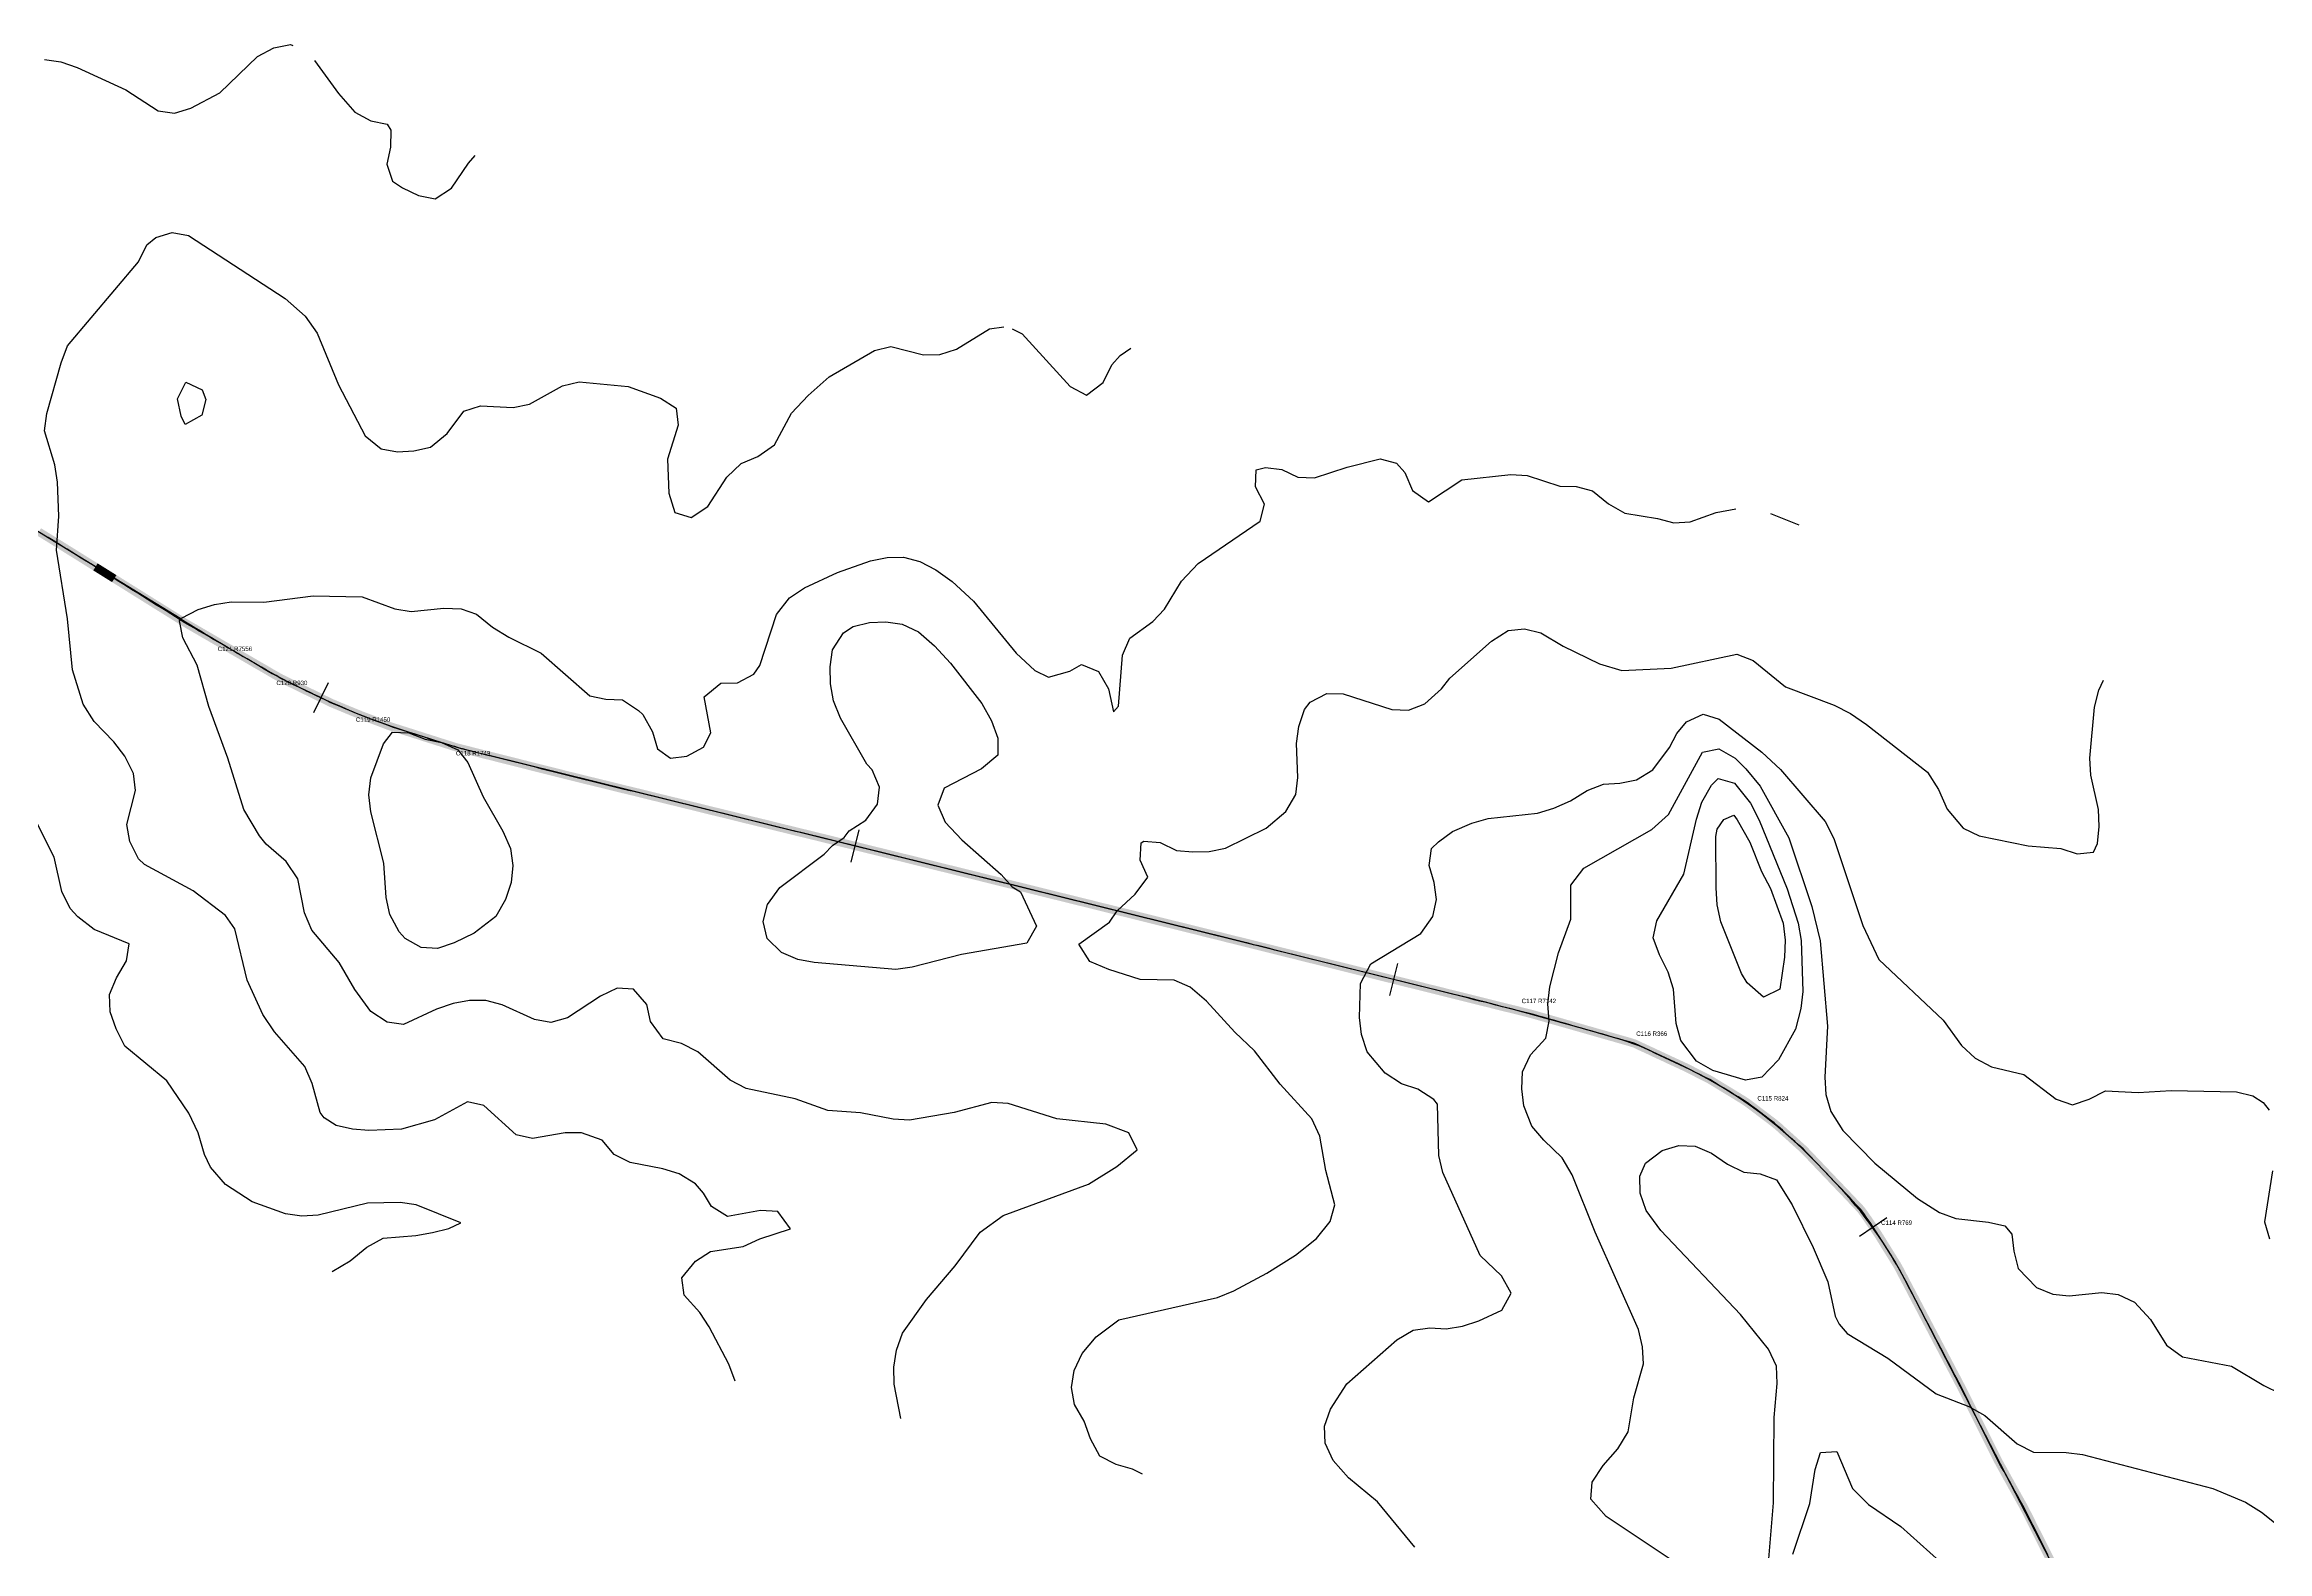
# Model space of a CAD drawing. Header units: metres. Extents: x 697254 to 930473, y 8023396 to 8227001.
# Drawn here: x 870369 to 874380, y 8065642 to 8068363 of the extents above; entities that cross this region are included whole.
import ezdxf

# ---------------------------------------------------------------- set-up
doc = ezdxf.new("R2010")
doc.units = ezdxf.units.M
for name, color, linetype in [('ALIGNMENT_FITTED', 4, 'Continuous'), ('CENTRELINE', 7, 'Continuous'), ('CHAINAGE', 7, 'Continuous'), ('CONTOUR_10M', 33, 'Continuous'), ('CONTOUR_INDEX_50M', 34, 'Continuous'), ('CURVE_LABELS', 4, 'Continuous'), ('GRADE_0-4', 3, 'Continuous'), ('GRADE_4-6', 2, 'Continuous')]:
    doc.layers.add(name, color=color, linetype=linetype)

msp = doc.modelspace()

# ---------------------------------------------------------------- linework, layer by layer
at = {"layer": 'ALIGNMENT_FITTED'}
for p, q in [((870614, 8067326.3), (869699, 8067886.6)), ((870840.2, 8067196.8), (870824.6, 8067204.4)), ((871060.6, 8067110.4), (871036.2, 8067118.1)), ((872907.9, 8066649.2), (871171.5, 8067079)), ((873208.6, 8066568), (873153, 8066583.8)), ((873318.5, 8066521.7), (873262.7, 8066547.8)), ((873601.6, 8066307), (873567.1, 8066343.2)), ((874380.3, 8064869.6), (873727.6, 8066130.2))]:
    msp.add_line(p, q, dxfattribs=at)
for centre, radius, start, end in [((874560, 8073770.5), 7556.3, -121.48054, -120.14064), ((871232.8, 8068040.2), 930.2, -120.1406, -116.0332), ((871476.6, 8068499.8), 1450.1, -116.0332, -107.6804), ((871591.8, 8068776.8), 1749, -107.6804, -103.9045), ((871191.5, 8059716), 7142.5, 74.06047, 76.09553), ((873108, 8066215.9), 366.1, 65.0116, 74.0605), ((872970.5, 8065775), 823.8, 43.604, 65.0116), ((873044.6, 8065776.6), 769.1, 27.376, 43.604)]:
    msp.add_arc(centre, radius, start, end, dxfattribs=at)
at = {"layer": 'CENTRELINE'}
msp.add_polyline3d([(873983.9, 8065635.8, 1326.8), (873979.5, 8065644.7, 1326.4), (873975, 8065653.7, 1326.1), (873970.5, 8065662.6, 1325.8), (873966, 8065671.6, 1325.4), (873961.5, 8065680.5, 1324.9), (873957, 8065689.5, 1324.5), (873952.6, 8065698.4, 1324.3), (873948.1, 8065707.4, 1324.2), (873943.6, 8065716.3, 1324.2), (873938.9, 8065725.2, 1324.3), (873934, 8065733.9, 1324.1), (873929.1, 8065742.7, 1323.7), (873924.3, 8065751.4, 1323.3), (873919.4, 8065760.2, 1323.2), (873914.6, 8065769, 1323.1), (873909.7, 8065777.7, 1323), (873904.9, 8065786.5, 1322.7), (873900, 8065795.2, 1322.3), (873895.2, 8065804, 1322), (873890.6, 8065812.9, 1321.7), (873886.2, 8065821.9, 1321.5), (873881.7, 8065830.8, 1321.3), (873877.2, 8065839.8, 1321.2), (873872.7, 8065848.7, 1321.1), (873868.3, 8065857.7, 1321.2), (873863.8, 8065866.7, 1321.2), (873859.3, 8065875.6, 1321.3), (873854.8, 8065884.6, 1321), (873850.3, 8065893.5, 1320.7), (873845.9, 8065902.5, 1320.4), (873841.4, 8065911.4, 1320), (873836.9, 8065920.4, 1319.5), (873832.4, 8065929.3, 1319.1), (873828, 8065938.3, 1318.7), (873823.3, 8065947.2, 1318.5), (873818.7, 8065956.1, 1318.2), (873814, 8065964.9, 1317.9), (873809.4, 8065973.8, 1317.6), (873804.7, 8065982.7, 1317.6), (873800.1, 8065991.5, 1317.6), (873795.4, 8066000.4, 1317.6), (873790.8, 8066009.3, 1317.4), (873786.1, 8066018.1, 1317.1), (873781.5, 8066027, 1316.8), (873776.8, 8066035.9, 1316.8), (873772.2, 8066044.7, 1316.8), (873767.5, 8066053.6, 1316.8), (873762.9, 8066062.5, 1316.7), (873758.2, 8066071.3, 1316.5), (873753.6, 8066080.2, 1316.3), (873748.9, 8066089.1, 1316.2), (873744.3, 8066098, 1316.2), (873739.6, 8066106.8, 1316.3), (873735, 8066115.7, 1316.3), (873730.3, 8066124.6, 1316.1), (873725.7, 8066133.4, 1316), (873721, 8066142.3, 1315.9), (873716.4, 8066151.2, 1315.9), (873711.6, 8066159.9, 1315.8), (873706.3, 8066168.4, 1315.8), (873701, 8066177, 1315.8), (873695.7, 8066185.5, 1315.7), (873690.4, 8066194, 1315.4), (873685.2, 8066202.5, 1315.2), (873679.9, 8066211, 1315.2), (873674.4, 8066219.4, 1315.3), (873668.8, 8066227.7, 1315.2), (873663.2, 8066235.9, 1314.9), (873657.6, 8066244.2, 1314.6), (873651.9, 8066252.5, 1314.2), (873645.9, 8066260.4, 1314), (873639, 8066267.7, 1314), (873632.1, 8066274.9, 1314), (873625.2, 8066282.2, 1314), (873618.3, 8066289.5, 1313.9), (873611.4, 8066296.7, 1313.9), (873604.4, 8066304, 1313.9), (873597.5, 8066311.2, 1313.8), (873590.6, 8066318.5, 1313.8), (873583.7, 8066325.7, 1313.8), (873576.8, 8066333, 1313.9), (873569.9, 8066340.2, 1313.9), (873563, 8066347.5, 1314), (873556.1, 8066354.7, 1314.1), (873549.2, 8066362, 1314.4), (873542.2, 8066369.1, 1314.8), (873534.7, 8066375.8, 1315.2), (873527.3, 8066382.5, 1315.4), (873519.9, 8066389.2, 1315.6), (873512.5, 8066395.9, 1315.7), (873505, 8066402.6, 1315.7), (873497.6, 8066409.4, 1315.7), (873489.9, 8066415.8, 1315.9), (873482, 8066421.8, 1316), (873474, 8066427.9, 1316.2), (873466, 8066433.9, 1316.5), (873458, 8066440, 1316.9), (873450, 8066446, 1317.7), (873442, 8066452.1, 1318), (873433.7, 8066457.6, 1318), (873425.2, 8066462.8, 1318), (873416.6, 8066468.1, 1318), (873408.1, 8066473.3, 1318.1), (873399.5, 8066478.5, 1318.7), (873391, 8066483.7, 1319), (873382.5, 8066488.9, 1319), (873373.9, 8066494.1, 1318.8), (873365, 8066498.7, 1318.7), (873356, 8066503.2, 1318.8), (873347.1, 8066507.8, 1319.1), (873338.2, 8066512.3, 1319.4), (873329.2, 8066516.8, 1319.4), (873320.2, 8066521, 1319), (873311.1, 8066525.2, 1318.4), (873302, 8066529.4, 1317.9), (873292.9, 8066533.7, 1317.7), (873283.8, 8066537.9, 1317.5), (873274.8, 8066542.1, 1317.1), (873265.7, 8066546.4, 1316.5), (873256.6, 8066550.6, 1315.9), (873247.5, 8066554.8, 1315.4), (873238.5, 8066559.1, 1314.9), (873229, 8066562.1, 1314.5), (873219.3, 8066564.9, 1314.4), (873209.7, 8066567.6, 1314.2), (873200.1, 8066570.4, 1314), (873190.5, 8066573.1, 1313.7), (873180.8, 8066575.9, 1313.3), (873171.2, 8066578.6, 1312.9), (873161.6, 8066581.4, 1312.6), (873151.9, 8066584.1, 1312.2), (873142.3, 8066586.9, 1311.8), (873132.7, 8066589.6, 1311.3), (873123.1, 8066592.4, 1310.8), (873113.4, 8066595.1, 1310.5), (873103.8, 8066597.9, 1310.3), (873094.2, 8066600.6, 1310.2), (873084.5, 8066603.4, 1310), (873074.9, 8066606.1, 1309.8), (873065.3, 8066608.9, 1309.7), (873055.7, 8066611.6, 1309.5), (873046, 8066614.2, 1309.2), (873036.3, 8066616.6, 1308.8), (873026.6, 8066619.1, 1308.4), (873016.8, 8066621.5, 1308.2), (873007.1, 8066623.9, 1307.9), (872997.4, 8066626.3, 1307.6), (872987.7, 8066628.7, 1307.5), (872978, 8066631.2, 1307.5), (872968.3, 8066633.6, 1307.4), (872958.5, 8066636, 1307.2), (872948.8, 8066638.4, 1306.9), (872939.1, 8066640.9, 1306.7), (872929.4, 8066643.3, 1306.6), (872919.7, 8066645.7, 1306.5), (872910, 8066648.1, 1306.4), (872900.2, 8066650.5, 1306.5), (872890.5, 8066653, 1306.5), (872880.8, 8066655.4, 1306.5), (872871.1, 8066657.8, 1306.3), (872861.4, 8066660.2, 1306), (872851.7, 8066662.7, 1305.7), (872842, 8066665.1, 1305.4), (872832.2, 8066667.5, 1305.1), (872822.5, 8066669.9, 1304.9), (872812.8, 8066672.3, 1304), (872803.1, 8066674.8, 1303), (872793.4, 8066677.2, 1302.2), (872783.7, 8066679.6, 1301.9), (872773.9, 8066682, 1301.6), (872764.2, 8066684.5, 1301.4), (872754.5, 8066686.9, 1300.7), (872744.8, 8066689.3, 1300), (872735.1, 8066691.7, 1299.5), (872725.4, 8066694.1, 1298.8), (872715.6, 8066696.6, 1298.2), (872705.9, 8066699, 1297.5), (872696.2, 8066701.4, 1297.2), (872686.5, 8066703.8, 1296.9), (872676.8, 8066706.3, 1296.5), (872667.1, 8066708.7, 1296.2), (872657.3, 8066711.1, 1295.8), (872647.6, 8066713.5, 1295.5), (872637.9, 8066715.9, 1295.2), (872628.2, 8066718.4, 1295), (872618.5, 8066720.8, 1294.8), (872608.8, 8066723.2, 1294.5), (872599.1, 8066725.6, 1294.2), (872589.3, 8066728, 1293.9), (872579.6, 8066730.5, 1293.8), (872569.9, 8066732.9, 1293.7), (872560.2, 8066735.3, 1293.6), (872550.5, 8066737.7, 1293.4), (872540.8, 8066740.2, 1293.1), (872531, 8066742.6, 1292.9), (872521.3, 8066745, 1292.7), (872511.6, 8066747.4, 1292.6), (872501.9, 8066749.8, 1292.5), (872492.2, 8066752.3, 1292.4), (872482.5, 8066754.7, 1292.2), (872472.7, 8066757.1, 1292), (872463, 8066759.5, 1291.8), (872453.3, 8066762, 1291.6), (872443.6, 8066764.4, 1291.2), (872433.9, 8066766.8, 1291.2), (872424.2, 8066769.2, 1291.5), (872414.4, 8066771.6, 1291.8), (872404.7, 8066774, 1292), (872395, 8066776.4, 1291.9), (872385.3, 8066778.8, 1291.8), (872375.6, 8066781.2, 1291.7), (872365.8, 8066783.7, 1291.4), (872356.1, 8066786.1, 1291.1), (872346.4, 8066788.5, 1290.8), (872336.7, 8066790.9, 1290.6), (872327, 8066793.3, 1290.3), (872317.3, 8066795.7, 1290.1), (872307.5, 8066798.1, 1290), (872297.8, 8066800.5, 1289.9), (872288.1, 8066802.9, 1289.8), (872278.4, 8066805.3, 1289.7), (872268.7, 8066807.7, 1289.5), (872258.9, 8066810.2, 1289.4), (872249.2, 8066812.6, 1289.3), (872239.5, 8066815, 1289.3), (872229.8, 8066817.4, 1289.4), (872220.1, 8066819.8, 1289.5), (872210.3, 8066822.2, 1289.7), (872200.6, 8066824.6, 1289.8), (872190.9, 8066827, 1289.8), (872181.2, 8066829.4, 1289.7), (872171.5, 8066831.8, 1289.7), (872161.8, 8066834.3, 1289.9), (872152, 8066836.7, 1290), (872142.3, 8066839.1, 1290), (872132.6, 8066841.5, 1290), (872122.9, 8066843.9, 1290.1), (872113.2, 8066846.3, 1290.2), (872103.4, 8066848.7, 1290.2), (872093.7, 8066851.1, 1290.3), (872084, 8066853.5, 1290.4), (872074.3, 8066855.9, 1290.5), (872064.6, 8066858.3, 1290.7), (872054.8, 8066860.8, 1290.9), (872045.1, 8066863.2, 1290.9), (872035.4, 8066865.6, 1290.9), (872025.7, 8066868, 1291), (872016, 8066870.4, 1291.1), (872006.2, 8066872.8, 1291.1), (871996.5, 8066875.2, 1291.2), (871986.8, 8066877.6, 1291.4), (871977.1, 8066880, 1291.5), (871967.4, 8066882.4, 1291.7), (871957.7, 8066884.8, 1291.6), (871947.9, 8066887.3, 1291.5), (871938.2, 8066889.7, 1291.4), (871928.5, 8066892.1, 1291.3), (871918.8, 8066894.5, 1291.1), (871909.1, 8066896.9, 1291), (871899.3, 8066899.3, 1290.9), (871889.6, 8066901.7, 1291), (871879.9, 8066904.1, 1291), (871870.2, 8066906.5, 1291), (871860.5, 8066908.9, 1290.8), (871850.7, 8066911.3, 1290.7), (871841, 8066913.7, 1290.5), (871831.3, 8066916.1, 1290.3), (871821.6, 8066918.5, 1290.1), (871811.8, 8066920.9, 1290), (871802.1, 8066923.2, 1289.9), (871792.4, 8066925.6, 1289.8), (871782.7, 8066928, 1289.5), (871772.9, 8066930.4, 1289.1), (871763.2, 8066932.8, 1288.8), (871753.5, 8066935.2, 1288.5), (871743.8, 8066937.6, 1288.2), (871734, 8066939.9, 1288), (871724.3, 8066942.3, 1287.8), (871714.6, 8066944.7, 1287.5), (871704.9, 8066947.1, 1287.4), (871695.1, 8066949.5, 1287), (871685.4, 8066951.9, 1286.5), (871675.7, 8066954.3, 1286.1), (871666, 8066956.7, 1285.8), (871656.2, 8066959, 1285.5), (871646.5, 8066961.4, 1285.3), (871636.8, 8066963.8, 1284.9), (871627.1, 8066966.2, 1284.5), (871617.3, 8066968.6, 1284.2), (871607.6, 8066971, 1284.1), (871597.9, 8066973.4, 1284), (871588.2, 8066975.8, 1283.8), (871578.5, 8066978.1, 1283.8), (871568.7, 8066980.5, 1283.7), (871559, 8066982.9, 1283.5), (871549.3, 8066985.3, 1283.5), (871539.6, 8066987.7, 1283.4), (871529.8, 8066990.1, 1283.4), (871520.1, 8066992.5, 1283.1), (871510.4, 8066994.9, 1282.9), (871500.7, 8066997.2, 1282.7), (871490.9, 8066999.6, 1282.7), (871481.2, 8067002, 1282.7), (871471.5, 8067004.4, 1282.8), (871461.8, 8067006.8, 1282.6), (871452, 8067009.2, 1282.4), (871442.3, 8067011.6, 1282.2), (871432.6, 8067014, 1282.1), (871422.9, 8067016.3, 1282.2), (871413.1, 8067018.7, 1282.3), (871403.4, 8067021.1, 1282.5), (871393.7, 8067023.5, 1282.9), (871384, 8067025.9, 1283.3), (871374.2, 8067028.3, 1283.6), (871364.5, 8067030.7, 1283.7), (871354.8, 8067033, 1283.7), (871345.1, 8067035.4, 1283.8), (871335.3, 8067037.8, 1283.8), (871325.6, 8067040.2, 1283.8), (871315.9, 8067042.6, 1284), (871306.2, 8067045, 1284.4), (871296.5, 8067047.5, 1284.8), (871286.8, 8067049.9, 1285.1), (871277.1, 8067052.4, 1285.3), (871267.3, 8067054.8, 1285.4), (871257.6, 8067057.3, 1285.5), (871247.9, 8067059.7, 1285.7), (871238.2, 8067062.2, 1285.8), (871228.5, 8067064.6, 1286), (871218.8, 8067067.1, 1286.2), (871209.1, 8067069.5, 1286.4), (871199.4, 8067072, 1286.6), (871189.7, 8067074.4, 1286.7), (871180, 8067076.9, 1286.9), (871170.3, 8067079.3, 1287.2), (871160.5, 8067081.7, 1287.9), (871150.8, 8067084.2, 1288.6), (871141.1, 8067086.6, 1289.3), (871131.4, 8067089.1, 1290.1), (871121.7, 8067091.5, 1290.8), (871112, 8067094, 1291.4), (871102.5, 8067097, 1291.5), (871092.9, 8067100.1, 1291.5), (871083.4, 8067103.1, 1291.4), (871073.8, 8067106.2, 1291), (871064.3, 8067109.2, 1290.8), (871054.8, 8067112.2, 1290.7), (871045.2, 8067115.3, 1290.6), (871035.7, 8067118.3, 1290.6), (871026.1, 8067121.4, 1290.6), (871016.6, 8067124.4, 1290.9), (871007.1, 8067127.4, 1291.3), (870997.5, 8067130.5, 1291.9), (870988, 8067133.7, 1290.8), (870978.7, 8067137.3, 1289.9), (870969.3, 8067140.8, 1289.3), (870960, 8067144.4, 1289), (870950.6, 8067148, 1288.7), (870941.3, 8067151.5, 1288.3), (870932, 8067155.3, 1288.1), (870922.7, 8067159.1, 1288.1), (870913.5, 8067162.9, 1288.1), (870904.2, 8067166.8, 1287.9), (870895, 8067170.6, 1287.4), (870885.8, 8067174.5, 1286.9), (870876.8, 8067178.9, 1286.4), (870867.8, 8067183.3, 1286), (870858.8, 8067187.7, 1285.6), (870849.8, 8067192.1, 1285.3), (870840.8, 8067196.5, 1285), (870831.8, 8067200.9, 1284.8), (870822.8, 8067205.3, 1284.5), (870813.8, 8067209.7, 1284.3), (870804.8, 8067214.1, 1284), (870795.8, 8067218.5, 1283.8), (870787.1, 8067223.4, 1283.7), (870778.4, 8067228.4, 1283.6), (870769.8, 8067233.5, 1283.6), (870761.1, 8067238.5, 1283.6), (870752.4, 8067243.5, 1283.6), (870743.8, 8067248.5, 1283.8), (870735.1, 8067253.6, 1283.9), (870726.5, 8067258.6, 1283.9), (870717.8, 8067263.6, 1283.5), (870709.1, 8067268.7, 1283.1), (870700.5, 8067273.7, 1282.5), (870691.8, 8067278.7, 1282.1), (870683.2, 8067283.7, 1281.9), (870674.5, 8067288.8, 1281.9), (870665.9, 8067293.8, 1281.7), (870657.2, 8067298.8, 1281.4), (870648.5, 8067303.9, 1281.1), (870639.9, 8067308.9, 1280.9), (870631.2, 8067313.9, 1281.1), (870622.6, 8067319, 1281.7), (870614.1, 8067324.3, 1282.1), (870605.6, 8067329.6, 1281.1), (870597.1, 8067334.9, 1280.2), (870588.6, 8067340.2, 1279.4), (870580.1, 8067345.5, 1278.9), (870571.6, 8067350.8, 1278.7), (870563.1, 8067356.1, 1278.6), (870554.6, 8067361.4, 1278.2), (870546.1, 8067366.7, 1277.4), (870537.6, 8067372, 1276.8), (870529.1, 8067377.3, 1276.3), (870520.7, 8067382.6, 1275.9), (870512.2, 8067387.9, 1275.5), (870503.7, 8067393.2, 1275.1), (870495.2, 8067398.5, 1274.6), (870486.7, 8067403.8, 1274.2), (870478.2, 8067409.1, 1273.8), (870469.7, 8067414.4, 1273.6), (870461.2, 8067419.7, 1273.4), (870452.7, 8067425, 1273.1), (870444.2, 8067430.3, 1272.8), (870435.7, 8067435.6, 1272.2), (870427.2, 8067440.9, 1271.7), (870418.7, 8067446.2, 1271.3), (870410.2, 8067451.5, 1270.9), (870401.7, 8067456.8, 1270.7), (870393.2, 8067462, 1270.4), (870384.7, 8067467.3, 1270.1), (870376.2, 8067472.6, 1269.6), (870367.6, 8067477.8, 1269.1)], dxfattribs=at)
at = {"layer": 'CHAINAGE'}
for p, q in [((870880.9, 8067210.3), (870854.6, 8067156.4)), ((871838.4, 8066945.2), (871824.1, 8066886.9)), ((872810.3, 8066703.9), (872795.8, 8066645.7)), ((873693.6, 8066244.5), (873644, 8066210.8))]:
    msp.add_line(p, q, dxfattribs=at)
at = {"layer": 'CONTOUR_10M'}
for points, elevation in [([(870369.2, 8068335.6), (870398.7, 8068331.3), (870428, 8068321.3), (870516, 8068280.8), (870574.4, 8068243), (870603.8, 8068238.6), (870633.6, 8068247.9), (870685.9, 8068275.6), (870753.5, 8068341.1), (870783.3, 8068356.6), (870813, 8068362.9), (870817.5, 8068360.8)], 1260), ([(870856.5, 8068334.1), (870900, 8068274.3), (870929, 8068240.7), (870958.2, 8068225.2), (870987.7, 8068218.7), (870994.4, 8068208.4), (870993.7, 8068177.6), (870987, 8068147), (870997.2, 8068116), (871015.1, 8068103.9), (871044.4, 8068090.1), (871073.9, 8068084.2), (871103.8, 8068103.4), (871134.2, 8068148.7), (871146.5, 8068162.2)], 1260), ([(871615.4, 8065949.5), (871604.1, 8065980.5), (871568.5, 8066047.8), (871551.9, 8066073.8), (871523.6, 8066105.1), (871519.2, 8066136), (871544.1, 8066166.3), (871571, 8066184), (871630.2, 8066192.8), (871660, 8066206.7), (871715.2, 8066224.8), (871692.4, 8066256), (871661, 8066257.5), (871601.7, 8066246.9), (871572.5, 8066264.9), (871558.3, 8066289.2), (871543.7, 8066306), (871514.4, 8066323.9), (871485.1, 8066333.2), (871426.2, 8066344.7), (871396.9, 8066358.9), (871375.5, 8066384.9), (871338.5, 8066397.8), (871309, 8066398.2), (871249.7, 8066387.6), (871220.2, 8066394.3), (871162.1, 8066447.3), (871132.7, 8066454.1), (871073, 8066421.7), (871013.6, 8066404.6), (870954.4, 8066402), (870924.9, 8066404.5), (870895.5, 8066411.5), (870873.9, 8066424.9), (870866.4, 8066434.8), (870852.2, 8066486.9), (870839, 8066517.9), (870784.2, 8066580.5), (870763.4, 8066611.6), (870735, 8066673.7), (870712.8, 8066766.5), (870695.6, 8066790.5), (870637.3, 8066834.6), (870549.5, 8066882.6), (870539.1, 8066892.8), (870523.2, 8066923.9), (870517.7, 8066954.8), (870533.7, 8067016.1), (870529.9, 8067047), (870514.3, 8067078), (870494.5, 8067103.7), (870459, 8067140.6), (870439.1, 8067171.8), (870420.1, 8067233.7), (870410.8, 8067326.2), (870391.1, 8067449.7), (870395.1, 8067511.2), (870393, 8067572.8), (870387.7, 8067603.7), (870369.6, 8067665.6), (870373.6, 8067696.4), (870399.4, 8067788.2), (870410.9, 8067818.8), (870538.8, 8067970.4), (870554, 8068000.9), (870570.2, 8068014.5), (870599.9, 8068023.6), (870629.4, 8068017.7), (870803.7, 8067904), (870839.9, 8067872.6), (870861.5, 8067841.4), (870899.6, 8067748.3), (870947.8, 8067656.1), (870977, 8067632.8), (871006.4, 8067627.2), (871036, 8067629), (871065.7, 8067635.6), (871095.7, 8067660.7), (871126, 8067700.8), (871155.7, 8067710.3), (871214.7, 8067707.7), (871244.4, 8067713.4), (871304.1, 8067746.4), (871333.8, 8067753.9), (871422.3, 8067745.3), (871481, 8067724.1), (871509.3, 8067706.4), (871512.4, 8067675.5), (871493.5, 8067614.3), (871495.9, 8067552.7), (871506.8, 8067517.8), (871536.2, 8067508.6), (871566.1, 8067528.5), (871600.7, 8067581.5), (871626.6, 8067606.1), (871656.4, 8067619.1), (871686.3, 8067639.8), (871716.9, 8067697.3), (871747.1, 8067729.4), (871785.2, 8067762.9), (871866.8, 8067810.5), (871896.4, 8067817.5), (871955.3, 8067802.7), (871984.8, 8067803), (872014.6, 8067812.9), (872074.4, 8067849.6), (872100.5, 8067853.1)], 1270), ([(872115.3, 8067849.2), (872133.3, 8067840.7), (872220.2, 8067745.5), (872249.5, 8067729.6), (872279.4, 8067752.3), (872294.9, 8067784.3), (872309.9, 8067801.1), (872329.2, 8067814.5)], 1270), ([(870609.3, 8067722.8), (870624.5, 8067752.9), (870653.8, 8067739.6), (870660.2, 8067721.9), (870653, 8067693.8), (870623.1, 8067676.8), (870616, 8067691.9), (870609.3, 8067722.8)], 1280), ([(871914.6, 8065882.4), (871902.4, 8065944.2), (871901.7, 8065975), (871906.5, 8066005.7), (871917.7, 8066036.3), (871960.7, 8066097.1), (872012.7, 8066157.7), (872057.6, 8066218.5), (872099.3, 8066248.5), (872252.9, 8066305.5), (872304.1, 8066337.1), (872340.8, 8066367.2), (872326, 8066398.3), (872284.4, 8066413.4), (872195.9, 8066423.5), (872107.8, 8066451.1), (872078.3, 8066452.9), (872010.7, 8066434.9), (871929.9, 8066420.6), (871900.4, 8066422.7), (871841.5, 8066434.2), (871782.5, 8066438.5), (871723.8, 8066459.2), (871635.5, 8066478.3), (871606.2, 8066493.2), (871548, 8066544.5), (871518.8, 8066559.3), (871485.7, 8066567.6), (871462.5, 8066598.8), (871456.1, 8066629.8), (871431.9, 8066657.4), (871402.4, 8066659.3), (871372.6, 8066645), (871312.8, 8066605.7), (871283.1, 8066597.1), (871253.6, 8066602.8), (871195, 8066629.3), (871165.6, 8066636.9), (871136, 8066636.8), (871106.4, 8066631.3), (871076.6, 8066621.3), (871017, 8066593.5), (870987.6, 8066597.6), (870958.4, 8066616.9), (870929.5, 8066656.5), (870900.9, 8066705.8), (870851.7, 8066764), (870838.4, 8066795), (870826.5, 8066856.8), (870805.1, 8066888), (870769.4, 8066919.4), (870757.3, 8066934.3), (870729.1, 8066981.7), (870700.2, 8067074.6), (870665.8, 8067167.6), (870644.7, 8067242.4), (870618.9, 8067291.6), (870612.6, 8067322.5), (870616.7, 8067327.1), (870646.6, 8067342.6), (870676.3, 8067351.9), (870705.9, 8067356.9), (870765, 8067356.3), (870853.9, 8067367.2), (870942.5, 8067365.9), (871001.2, 8067343.7), (871030.7, 8067339.3), (871089.9, 8067344.9), (871121.4, 8067344), (871148.8, 8067334.2), (871177.9, 8067310.8), (871207.1, 8067292.7), (871265.7, 8067263.9), (871353, 8067187.2), (871382.4, 8067181.1), (871411.9, 8067179.8), (871441.1, 8067160.3), (871448.8, 8067153.3), (871466.3, 8067122.2), (871475.4, 8067091.2), (871498.7, 8067074.6), (871528.3, 8067077.9), (871558.1, 8067094), (871571.5, 8067120.2), (871559.8, 8067185), (871589.8, 8067209.5), (871619.4, 8067210.6), (871649.2, 8067226), (871660, 8067241.8), (871690.1, 8067333.6), (871713.6, 8067363.9), (871740.7, 8067381.6), (871800.3, 8067409.7), (871859.8, 8067430.8), (871889.5, 8067436.9), (871919, 8067437), (871948.4, 8067429.6), (871977.7, 8067414.4), (872006.9, 8067393.2), (872045.7, 8067357.9), (872122.7, 8067263.9), (872156.1, 8067232.7), (872181, 8067220.9), (872219.1, 8067231.5), (872240.5, 8067243.3), (872271.1, 8067230.6), (872289, 8067199.4), (872298.1, 8067158.2), (872307.2, 8067168.3), (872314.5, 8067260.6), (872327.8, 8067291.1), (872369.1, 8067321.1), (872390.1, 8067343.6), (872420.6, 8067394), (872450.8, 8067426), (872562.8, 8067502.3), (872570.8, 8067532.9), (872554.2, 8067564), (872555.7, 8067594.8), (872572.1, 8067599.4), (872601.6, 8067595.7), (872630.9, 8067581.8), (872660.5, 8067580.2), (872719.9, 8067599.9), (872779.3, 8067615), (872808.7, 8067606.8), (872823.7, 8067589.9), (872837.4, 8067557.9), (872866.5, 8067536.9), (872926.4, 8067576.8), (873015.2, 8067586.6), (873044.7, 8067584.7), (873103.5, 8067565.3), (873133, 8067564.9), (873162.4, 8067556.7), (873191.5, 8067533.4), (873220.8, 8067516.4), (873279.7, 8067507.3), (873309.1, 8067499.4), (873338.7, 8067501), (873385.6, 8067518), (873420.8, 8067524.5)], 1280), ([(873483.8, 8067516.2), (873534.4, 8067495.9)], 1280), ([(871810.7, 8067300.6), (871828.1, 8067311.8), (871857.8, 8067319.5), (871887.3, 8067320.5), (871916.8, 8067316.4), (871946.1, 8067302.2), (871975.2, 8067277), (872004.2, 8067245.8), (872060.4, 8067172.9), (872077.8, 8067141.8), (872089.5, 8067110.7), (872089.2, 8067080), (872059.8, 8067055.2), (871992.3, 8067020.2), (871981.3, 8066989.6), (871994.4, 8066958.6), (872024.7, 8066927.2), (872095.7, 8066864.3), (872115, 8066841.9), (872130.2, 8066832.9), (872159.2, 8066770.8), (872141.8, 8066740.3), (872024.1, 8066720.2), (871935, 8066697), (871905.4, 8066692.7), (871757.8, 8066705.4), (871728.4, 8066710.7), (871699.1, 8066723.5), (871673.5, 8066748.9), (871666.2, 8066779.8), (871673.9, 8066810.5), (871696, 8066840.9), (871775.8, 8066901), (871791.3, 8066916.7), (871812.1, 8066931.1), (871821.3, 8066943.1), (871851.2, 8066962.5), (871872.5, 8066991.6), (871876.1, 8067022.3), (871862.5, 8067053.3), (871853.1, 8067063.8), (871805.3, 8067146.7), (871793.2, 8067177.8), (871787.3, 8067208.7), (871786.8, 8067239.5), (871791.2, 8067270.2), (871810.7, 8067300.6)], 1290), ([(872350.2, 8065782.1), (872332.1, 8065791.1), (872302.7, 8065799.1), (872273.5, 8065814.3), (872256.8, 8065845.3), (872245, 8065877.4), (872227.8, 8065907.5), (872222.1, 8065938.4), (872227.4, 8065969), (872241.7, 8065999.6), (872266.6, 8066029.9), (872307.5, 8066060.3), (872485.5, 8066100.5), (872515.3, 8066112.6), (872575, 8066144.7), (872626.5, 8066177.2), (872664.6, 8066207.3), (872689.2, 8066237.7), (872697.5, 8066268.3), (872681.1, 8066330.2), (872670.3, 8066391.9), (872655.9, 8066423), (872599.1, 8066485.6), (872552.8, 8066546.1), (872516.9, 8066579.5), (872465.8, 8066636), (872436.7, 8066661.2), (872407.4, 8066673.8), (872346.4, 8066675), (872289.5, 8066692.6), (872255.7, 8066707.4), (872235.4, 8066738.6), (872291.1, 8066778.6), (872304.7, 8066798.9), (872337.1, 8066829.1), (872360.3, 8066859.5), (872346, 8066890.5), (872347.8, 8066921.3), (872352.9, 8066924.4), (872382.4, 8066922.2), (872411.7, 8066908), (872441.2, 8066905.3), (872470.8, 8066906.1), (872500.4, 8066912.2), (872573.3, 8066947.9), (872609.2, 8066978), (872626.9, 8067008.5), (872630.5, 8067039.2), (872628.3, 8067100.9), (872632.4, 8067131.6), (872642.6, 8067162.2), (872653, 8067175.6), (872682.9, 8067191.1), (872712.4, 8067190.5), (872800.5, 8067162.3), (872830.1, 8067160.8), (872859.8, 8067172.3), (872889.9, 8067199.4), (872905, 8067218.9), (872980.1, 8067285.5), (873010, 8067304.6), (873039.6, 8067307.8), (873069, 8067300.5), (873109.3, 8067276.7), (873175.1, 8067244.7), (873215.5, 8067232.5), (873304.3, 8067236.8), (873423, 8067261.9), (873452.3, 8067250.6), (873510.5, 8067203.4), (873598.6, 8067169.8), (873627.8, 8067155.2), (873657, 8067135.4), (873766.7, 8067049.1), (873786.4, 8067018), (873802, 8066982.2), (873830.9, 8066948.1), (873860.2, 8066933.9), (873948.5, 8066916.3), (874007.5, 8066911.4), (874036.9, 8066901.7), (874066.5, 8066904.7), (874073.5, 8066920.3), (874076.7, 8066951), (874075.4, 8066981.8), (874061.5, 8067043.7), (874059.7, 8067074.5), (874068.4, 8067166.7), (874075.7, 8067197.3), (874084.5, 8067215.2)], 1290), ([(870981.2, 8067100.3), (870997.1, 8067121.5), (871026.7, 8067120), (871056, 8067108.8), (871085.5, 8067102.6), (871114.8, 8067089.4), (871133.2, 8067066.7), (871160.5, 8067004.6), (871196.3, 8066942.4), (871209.9, 8066911.4), (871214.5, 8066880.5), (871211.3, 8066849.8), (871200.8, 8066819.2), (871183.4, 8066788.7), (871144.7, 8066758.6), (871108.4, 8066740.8), (871078.6, 8066730.7), (871049.1, 8066732.8), (871019.9, 8066748.8), (871009.5, 8066761.1), (870992.4, 8066792.2), (870985.9, 8066823.1), (870981.6, 8066884.7), (870957.9, 8066977.5), (870954.8, 8067008.4), (870958.2, 8067039.1), (870981.2, 8067100.3)], 1290), ([(873333.4, 8065608), (873186.9, 8065705.1), (873159.3, 8065736.4), (873161.6, 8065767.1), (873181.5, 8065797.5), (873208.2, 8065827.8), (873226.9, 8065858.3), (873237.2, 8065919.7), (873254.1, 8065980.9), (873252.5, 8066011.8), (873245.4, 8066042.7), (873167.3, 8066218.4), (873125.9, 8066322), (873107.9, 8066353.1), (873074.3, 8066384.5), (873052.7, 8066410.3), (873038.6, 8066446.7), (873035.1, 8066477.6), (873036.1, 8066508.4), (873050.8, 8066538.9), (873078, 8066569.2), (873084.3, 8066599.8), (873081.9, 8066630.7), (873085.6, 8066661.4), (873100.8, 8066722.7), (873123, 8066783.9), (873123.1, 8066845.4), (873147, 8066875.8), (873269.4, 8066945.4), (873299.4, 8066972.5), (873360.6, 8067085.5), (873390.3, 8067091.5), (873419.5, 8067074.1), (873438.8, 8067055.1), (873464.7, 8067023.9), (873516.5, 8066930.6), (873558.4, 8066806.6), (873572.9, 8066744.8), (873586.4, 8066590.6), (873581.6, 8066498.3), (873583.4, 8066467.5), (873592.5, 8066436.5), (873614, 8066402.2), (873672, 8066343.5), (873748.9, 8066279.7), (873788.5, 8066254.2), (873817.9, 8066243.3), (873876.9, 8066236.8), (873906.3, 8066230), (873919.1, 8066215), (873922.5, 8066184.1), (873930.5, 8066153.2), (873963.4, 8066119), (873992.7, 8066106.7), (874022.2, 8066103.9), (874081.4, 8066109.6), (874110.9, 8066106.2), (874140.2, 8066092.4), (874169.1, 8066061), (874197.8, 8066014.4), (874226.7, 8065993.8), (874315.3, 8065976.8), (874373.8, 8065941.6), (874432.4, 8065912.9)], 1310), ([(873377, 8067025.5), (873389.3, 8067037.9), (873418.7, 8067029.4), (873447.7, 8066993.4), (873463.3, 8066962.3), (873513.7, 8066838.2), (873533.7, 8066776.3), (873539.1, 8066745.4), (873541.8, 8066653), (873538.4, 8066622.3), (873528.7, 8066585.3), (873498.1, 8066529.9), (873468, 8066498.8), (873438.3, 8066493.2), (873379.6, 8066510.5), (873350.3, 8066527.5), (873322, 8066564.7), (873313.6, 8066595.6), (873308.3, 8066657.3), (873299.1, 8066688.3), (873283.3, 8066719.3), (873271.9, 8066750.3), (873278.2, 8066781), (873327, 8066865.1), (873349.8, 8066964.4), (873359.8, 8066995), (873377, 8067025.5)], 1320), ([(870888.1, 8066147.5), (870920.6, 8066167.2), (870950.6, 8066191.5), (870980.4, 8066207.6), (871039.6, 8066212.5), (871069.3, 8066218.3), (871098.9, 8066225.3), (871120.5, 8066235.7), (871040.1, 8066267.9), (871011.1, 8066272.2), (870952, 8066271), (870863, 8066249.2), (870833.4, 8066247.3), (870803.9, 8066251.8), (870744, 8066273.3), (870695.7, 8066305), (870668.9, 8066336.3), (870658.1, 8066358.6), (870646.7, 8066398.3), (870630, 8066433.8), (870590.3, 8066491.7), (870514.4, 8066554.6), (870498.8, 8066585.7), (870487.8, 8066616.7), (870486.8, 8066647.5), (870499.5, 8066678.1), (870517.4, 8066708.5), (870521.8, 8066739.2), (870458.7, 8066764.9), (870429.6, 8066787.8), (870415.7, 8066802.7), (870400.7, 8066833.8), (870386.8, 8066895.6), (870355.3, 8066957.8)], 1260), ([(873399.4, 8066963.5), (873417.6, 8066971.6), (873423.2, 8066963.1), (873446.3, 8066922.6), (873467.2, 8066869.9), (873483.6, 8066838.8), (873506.4, 8066776.8), (873510.1, 8066745.9), (873509, 8066715.2), (873500.5, 8066657.6), (873470.7, 8066643.2), (873441.6, 8066668.9), (873431.5, 8066685.8), (873394, 8066778.9), (873387.6, 8066809.8), (873385.4, 8066840.6), (873385, 8066933), (873387.6, 8066946.2), (873399.4, 8066963.5)], 1330), ([(873478.5, 8065607.3), (873489, 8065730.3), (873490.4, 8065884.2), (873495.5, 8065945.7), (873494.6, 8065976.5), (873480, 8066007.6), (873429.6, 8066070.1), (873285.6, 8066221.7), (873259.1, 8066257.9), (873248.1, 8066288.9), (873248, 8066319.7), (873258.3, 8066343), (873288.2, 8066366.2), (873318, 8066375.1), (873347.5, 8066373.8), (873376.8, 8066361), (873406, 8066341.4), (873435.3, 8066327.3), (873464.8, 8066324), (873494.1, 8066313), (873522.8, 8066267.9), (873560.5, 8066190.8), (873586.8, 8066128.8), (873600.1, 8066066.9), (873607.5, 8066052.7), (873621.8, 8066035.7), (873695, 8065991.2), (873782.5, 8065926.6), (873841.2, 8065904), (873870.4, 8065887.9), (873928.6, 8065836.3), (873957.9, 8065821.6), (874017, 8065821), (874046.4, 8065817.5), (874281.7, 8065755.7), (874340.3, 8065731), (874369.6, 8065713.5), (874398.7, 8065689.9)], 1320), ([(873524, 8065637.3), (873554.5, 8065729.1), (873563.9, 8065790.5), (873573.7, 8065820.7), (873603.3, 8065822.9), (873631.6, 8065755.8), (873660.5, 8065727.1), (873719, 8065687.1), (873806.2, 8065608.9)], 1330)]:
    msp.add_lwpolyline(points, dxfattribs=dict(at, elevation=elevation))
at = {"layer": 'CONTOUR_INDEX_50M', "elevation": 1300}
for points in [[(872841.7, 8065649.9), (872774.2, 8065731.7), (872722.4, 8065775.2), (872694.7, 8065806.5), (872680.2, 8065837.6), (872678.9, 8065868.4), (872689.9, 8065899), (872719, 8065945), (872809.1, 8066024.3), (872839, 8066041.7), (872868.6, 8066045.7), (872898.2, 8066044.2), (872927.8, 8066048.8), (872957.5, 8066058.7), (872998.6, 8066078), (873015.5, 8066108.5), (872998.3, 8066139.6), (872959.7, 8066176.6), (872892.6, 8066326.3), (872885, 8066357.2), (872882.6, 8066449.6), (872876.2, 8066458.4), (872847, 8066476.9), (872817.6, 8066486.3), (872788.5, 8066505.9), (872756.1, 8066544.3), (872745.5, 8066575.3), (872741.7, 8066606.1), (872743.7, 8066667.7), (872762.5, 8066703.3), (872852.9, 8066758), (872874.2, 8066788.4), (872881, 8066819.1), (872876.7, 8066850), (872867.5, 8066880.9), (872872.1, 8066911.6), (872884.8, 8066923.1), (872910, 8066941.7), (872944.5, 8066957.2), (872974.2, 8066965.3), (873063.1, 8066975.3), (873092.8, 8066984.2), (873122.6, 8066997.2), (873152.5, 8067016.2), (873182.2, 8067027.2), (873211.8, 8067029.2), (873241.5, 8067035.3), (873271.4, 8067053.6), (873301.6, 8067093.6), (873314.6, 8067119), (873332.1, 8067140), (873361.9, 8067153.8), (873391.2, 8067144.8), (873467.9, 8067085.4), (873501.3, 8067054), (873582, 8066960.1), (873597.6, 8066929.1), (873650.3, 8066772.3), (873678.8, 8066711.2), (873794.9, 8066601.3), (873828, 8066555.4), (873852.8, 8066532.8), (873882.1, 8066517.3), (873940.9, 8066503.4), (873999.2, 8066459), (874028.5, 8066448.5), (874058.3, 8066458.7), (874088.1, 8066473.6), (874147.2, 8066471.1), (874206.3, 8066474.7), (874324.5, 8066471.9), (874353.9, 8066465), (874372.5, 8066452.9), (874383, 8066438.9)], [(874389.2, 8066329.5), (874374.8, 8066237.4), (874383.8, 8066206.4)]]:
    msp.add_lwpolyline(points, dxfattribs=at)
at = {"layer": 'GRADE_0-4', "const_width": 15}
for points in [[(870461.2, 8067419.7), (870452.7, 8067425), (870444.2, 8067430.3), (870435.7, 8067435.6), (870427.2, 8067440.9), (870418.7, 8067446.2), (870410.2, 8067451.5), (870401.7, 8067456.8), (870393.2, 8067462), (870384.7, 8067467.3), (870376.2, 8067472.6), (870367.6, 8067477.8), (870359.1, 8067483.1)], [(870495.2, 8067398.5), (870486.7, 8067403.8), (870478.2, 8067409.1)], [(872696.2, 8066701.4), (872686.5, 8066703.8), (872676.8, 8066706.3), (872667.1, 8066708.7), (872657.3, 8066711.1), (872647.6, 8066713.5), (872637.9, 8066715.9), (872628.2, 8066718.4), (872618.5, 8066720.8), (872608.8, 8066723.2), (872599.1, 8066725.6), (872589.3, 8066728), (872579.6, 8066730.5), (872569.9, 8066732.9), (872560.2, 8066735.3), (872550.5, 8066737.7), (872540.8, 8066740.2), (872531, 8066742.6), (872521.3, 8066745), (872511.6, 8066747.4), (872501.9, 8066749.8), (872492.2, 8066752.3), (872482.5, 8066754.7), (872472.7, 8066757.1), (872463, 8066759.5), (872453.3, 8066762), (872443.6, 8066764.4), (872433.9, 8066766.8), (872424.2, 8066769.2), (872414.4, 8066771.6), (872404.7, 8066774), (872395, 8066776.4), (872385.3, 8066778.8), (872375.6, 8066781.2), (872365.8, 8066783.7), (872356.1, 8066786.1), (872346.4, 8066788.5), (872336.7, 8066790.9), (872327, 8066793.3), (872317.3, 8066795.7), (872307.5, 8066798.1), (872297.8, 8066800.5), (872288.1, 8066802.9), (872278.4, 8066805.3), (872268.7, 8066807.7), (872258.9, 8066810.2), (872249.2, 8066812.6), (872239.5, 8066815), (872229.8, 8066817.4), (872220.1, 8066819.8), (872210.3, 8066822.2), (872200.6, 8066824.6), (872190.9, 8066827), (872181.2, 8066829.4), (872171.5, 8066831.8), (872161.8, 8066834.3), (872152, 8066836.7), (872142.3, 8066839.1), (872132.6, 8066841.5), (872122.9, 8066843.9), (872113.2, 8066846.3), (872103.4, 8066848.7), (872093.7, 8066851.1), (872084, 8066853.5), (872074.3, 8066855.9), (872064.6, 8066858.3), (872054.8, 8066860.8), (872045.1, 8066863.2), (872035.4, 8066865.6), (872025.7, 8066868), (872016, 8066870.4), (872006.2, 8066872.8), (871996.5, 8066875.2), (871986.8, 8066877.6), (871977.1, 8066880), (871967.4, 8066882.4), (871957.7, 8066884.8), (871947.9, 8066887.3), (871938.2, 8066889.7), (871928.5, 8066892.1), (871918.8, 8066894.5), (871909.1, 8066896.9), (871899.3, 8066899.3), (871889.6, 8066901.7), (871879.9, 8066904.1), (871870.2, 8066906.5), (871860.5, 8066908.9), (871850.7, 8066911.3), (871841, 8066913.7), (871831.3, 8066916.1), (871821.6, 8066918.5), (871811.8, 8066920.9), (871802.1, 8066923.2), (871792.4, 8066925.6), (871782.7, 8066928), (871772.9, 8066930.4), (871763.2, 8066932.8), (871753.5, 8066935.2), (871743.8, 8066937.6), (871734, 8066939.9), (871724.3, 8066942.3), (871714.6, 8066944.7), (871704.9, 8066947.1), (871695.1, 8066949.5), (871685.4, 8066951.9), (871675.7, 8066954.3), (871666, 8066956.7), (871656.2, 8066959), (871646.5, 8066961.4), (871636.8, 8066963.8), (871627.1, 8066966.2), (871617.3, 8066968.6), (871607.6, 8066971), (871597.9, 8066973.4), (871588.2, 8066975.8), (871578.5, 8066978.1), (871568.7, 8066980.5), (871559, 8066982.9), (871549.3, 8066985.3), (871539.6, 8066987.7), (871529.8, 8066990.1), (871520.1, 8066992.5), (871510.4, 8066994.9), (871500.7, 8066997.2), (871490.9, 8066999.6), (871481.2, 8067002), (871471.5, 8067004.4), (871461.8, 8067006.8), (871452, 8067009.2), (871442.3, 8067011.6), (871432.6, 8067014), (871422.9, 8067016.3), (871413.1, 8067018.7), (871403.4, 8067021.1), (871393.7, 8067023.5), (871384, 8067025.9), (871374.2, 8067028.3), (871364.5, 8067030.7), (871354.8, 8067033), (871345.1, 8067035.4), (871335.3, 8067037.8), (871325.6, 8067040.2), (871315.9, 8067042.6), (871306.2, 8067045), (871296.5, 8067047.5), (871286.8, 8067049.9), (871277.1, 8067052.4), (871267.3, 8067054.8), (871257.6, 8067057.3), (871247.9, 8067059.7), (871238.2, 8067062.2), (871228.5, 8067064.6), (871218.8, 8067067.1), (871209.1, 8067069.5), (871199.4, 8067072), (871189.7, 8067074.4), (871180, 8067076.9), (871170.3, 8067079.3), (871160.5, 8067081.7), (871150.8, 8067084.2), (871141.1, 8067086.6), (871131.4, 8067089.1), (871121.7, 8067091.5), (871112, 8067094), (871102.5, 8067097), (871092.9, 8067100.1), (871083.4, 8067103.1), (871073.8, 8067106.2), (871064.3, 8067109.2), (871054.8, 8067112.2), (871045.2, 8067115.3), (871035.7, 8067118.3), (871026.1, 8067121.4), (871016.6, 8067124.4), (871007.1, 8067127.4), (870997.5, 8067130.5), (870988, 8067133.7), (870978.7, 8067137.3), (870969.3, 8067140.8), (870960, 8067144.4), (870950.6, 8067148), (870941.3, 8067151.5), (870932, 8067155.3), (870922.7, 8067159.1), (870913.5, 8067162.9), (870904.2, 8067166.8), (870895, 8067170.6), (870885.8, 8067174.5), (870876.8, 8067178.9), (870867.8, 8067183.3), (870858.8, 8067187.7), (870849.8, 8067192.1), (870840.8, 8067196.5), (870831.8, 8067200.9), (870822.8, 8067205.3), (870813.8, 8067209.7), (870804.8, 8067214.1), (870795.8, 8067218.5), (870787.1, 8067223.4), (870778.4, 8067228.4), (870769.8, 8067233.5), (870761.1, 8067238.5), (870752.4, 8067243.5), (870743.8, 8067248.5), (870735.1, 8067253.6), (870726.5, 8067258.6), (870717.8, 8067263.6), (870709.1, 8067268.7), (870700.5, 8067273.7), (870691.8, 8067278.7), (870683.2, 8067283.7), (870674.5, 8067288.8), (870665.9, 8067293.8), (870657.2, 8067298.8), (870648.5, 8067303.9), (870639.9, 8067308.9), (870631.2, 8067313.9), (870622.6, 8067319), (870614.1, 8067324.3), (870605.6, 8067329.6), (870597.1, 8067334.9), (870588.6, 8067340.2), (870580.1, 8067345.5), (870571.6, 8067350.8), (870563.1, 8067356.1), (870554.6, 8067361.4), (870546.1, 8067366.7), (870537.6, 8067372)], [(873988.4, 8065626.8), (873983.9, 8065635.8), (873979.5, 8065644.7), (873975, 8065653.7), (873970.5, 8065662.6), (873966, 8065671.6), (873961.5, 8065680.5), (873957, 8065689.5), (873952.6, 8065698.4), (873948.1, 8065707.4), (873943.6, 8065716.3), (873938.9, 8065725.2), (873934, 8065733.9), (873929.1, 8065742.7), (873924.3, 8065751.4), (873919.4, 8065760.2), (873914.6, 8065769), (873909.7, 8065777.7), (873904.9, 8065786.5), (873900, 8065795.2), (873895.2, 8065804), (873890.6, 8065812.9), (873886.2, 8065821.9), (873881.7, 8065830.8), (873877.2, 8065839.8), (873872.7, 8065848.7), (873868.3, 8065857.7), (873863.8, 8065866.7), (873859.3, 8065875.6), (873854.8, 8065884.6), (873850.3, 8065893.5), (873845.9, 8065902.5), (873841.4, 8065911.4), (873836.9, 8065920.4), (873832.4, 8065929.3), (873828, 8065938.3), (873823.3, 8065947.2), (873818.7, 8065956.1), (873814, 8065964.9), (873809.4, 8065973.8), (873804.7, 8065982.7), (873800.1, 8065991.5), (873795.4, 8066000.4), (873790.8, 8066009.3), (873786.1, 8066018.1), (873781.5, 8066027), (873776.8, 8066035.9), (873772.2, 8066044.7), (873767.5, 8066053.6), (873762.9, 8066062.5), (873758.2, 8066071.3), (873753.6, 8066080.2), (873748.9, 8066089.1), (873744.3, 8066098), (873739.6, 8066106.8), (873735, 8066115.7), (873730.3, 8066124.6), (873725.7, 8066133.4), (873721, 8066142.3), (873716.4, 8066151.2), (873711.6, 8066159.9), (873706.3, 8066168.4), (873701, 8066177), (873695.7, 8066185.5), (873690.4, 8066194), (873685.2, 8066202.5), (873679.9, 8066211), (873674.4, 8066219.4), (873668.8, 8066227.7), (873663.2, 8066235.9), (873657.6, 8066244.2), (873651.9, 8066252.5), (873645.9, 8066260.4), (873639, 8066267.7), (873632.1, 8066274.9), (873625.2, 8066282.2), (873618.3, 8066289.5), (873611.4, 8066296.7), (873604.4, 8066304), (873597.5, 8066311.2), (873590.6, 8066318.5), (873583.7, 8066325.7), (873576.8, 8066333), (873569.9, 8066340.2), (873563, 8066347.5), (873556.1, 8066354.7), (873549.2, 8066362), (873542.2, 8066369.1), (873534.7, 8066375.8), (873527.3, 8066382.5), (873519.9, 8066389.2), (873512.5, 8066395.9), (873505, 8066402.6), (873497.6, 8066409.4), (873489.9, 8066415.8), (873482, 8066421.8), (873474, 8066427.9), (873466, 8066433.9), (873458, 8066440), (873450, 8066446), (873442, 8066452.1), (873433.7, 8066457.6), (873425.2, 8066462.8), (873416.6, 8066468.1), (873408.1, 8066473.3), (873399.5, 8066478.5), (873391, 8066483.7), (873382.5, 8066488.9), (873373.9, 8066494.1), (873365, 8066498.7), (873356, 8066503.2), (873347.1, 8066507.8), (873338.2, 8066512.3), (873329.2, 8066516.8), (873320.2, 8066521), (873311.1, 8066525.2), (873302, 8066529.4), (873292.9, 8066533.7), (873283.8, 8066537.9), (873274.8, 8066542.1), (873265.7, 8066546.4), (873256.6, 8066550.6), (873247.5, 8066554.8), (873238.5, 8066559.1), (873229, 8066562.1), (873219.3, 8066564.9), (873209.7, 8066567.6), (873200.1, 8066570.4), (873190.5, 8066573.1), (873180.8, 8066575.9), (873171.2, 8066578.6), (873161.6, 8066581.4), (873151.9, 8066584.1), (873142.3, 8066586.9), (873132.7, 8066589.6), (873123.1, 8066592.4), (873113.4, 8066595.1), (873103.8, 8066597.9), (873094.2, 8066600.6), (873084.5, 8066603.4), (873074.9, 8066606.1), (873065.3, 8066608.9), (873055.7, 8066611.6), (873046, 8066614.2), (873036.3, 8066616.6), (873026.6, 8066619.1), (873016.8, 8066621.5), (873007.1, 8066623.9), (872997.4, 8066626.3), (872987.7, 8066628.7), (872978, 8066631.2), (872968.3, 8066633.6), (872958.5, 8066636), (872948.8, 8066638.4), (872939.1, 8066640.9), (872929.4, 8066643.3), (872919.7, 8066645.7), (872910, 8066648.1), (872900.2, 8066650.5), (872890.5, 8066653), (872880.8, 8066655.4), (872871.1, 8066657.8), (872861.4, 8066660.2), (872851.7, 8066662.7), (872842, 8066665.1), (872832.2, 8066667.5), (872822.5, 8066669.9), (872812.8, 8066672.3)]]:
    msp.add_lwpolyline(points, dxfattribs=at)
at = {"layer": 'GRADE_4-6', "const_width": 15}
for points in [[(870478.2, 8067409.1), (870469.7, 8067414.4), (870461.2, 8067419.7)], [(870537.6, 8067372), (870529.1, 8067377.3), (870520.7, 8067382.6), (870512.2, 8067387.9), (870503.7, 8067393.2), (870495.2, 8067398.5)], [(872812.8, 8066672.3), (872803.1, 8066674.8), (872793.4, 8066677.2), (872783.7, 8066679.6), (872773.9, 8066682), (872764.2, 8066684.5), (872754.5, 8066686.9), (872744.8, 8066689.3), (872735.1, 8066691.7), (872725.4, 8066694.1), (872715.6, 8066696.6), (872705.9, 8066699), (872696.2, 8066701.4)]]:
    msp.add_lwpolyline(points, dxfattribs=at)

# ---------------------------------------------------------------- texts
at = {"layer": 'CURVE_LABELS'}
for s, p in [('C121 R7556', (870681.9, 8067267.7)), ('C120 R930', (870787.8, 8067206.3)), ('C119 R1450', (870931.2, 8067140)), ('C118 R1749', (871111.7, 8067079.3)), ('C117 R7142', (873034.6, 8066632.1)), ('C116 R366', (873241.3, 8066573)), ('C115 R824', (873459.9, 8066456.3)), ('C114 R769', (873683.1, 8066231.8))]:
    msp.add_text(s, height=8, dxfattribs=at).set_placement(p)

doc.saveas('drawing.dxf')
